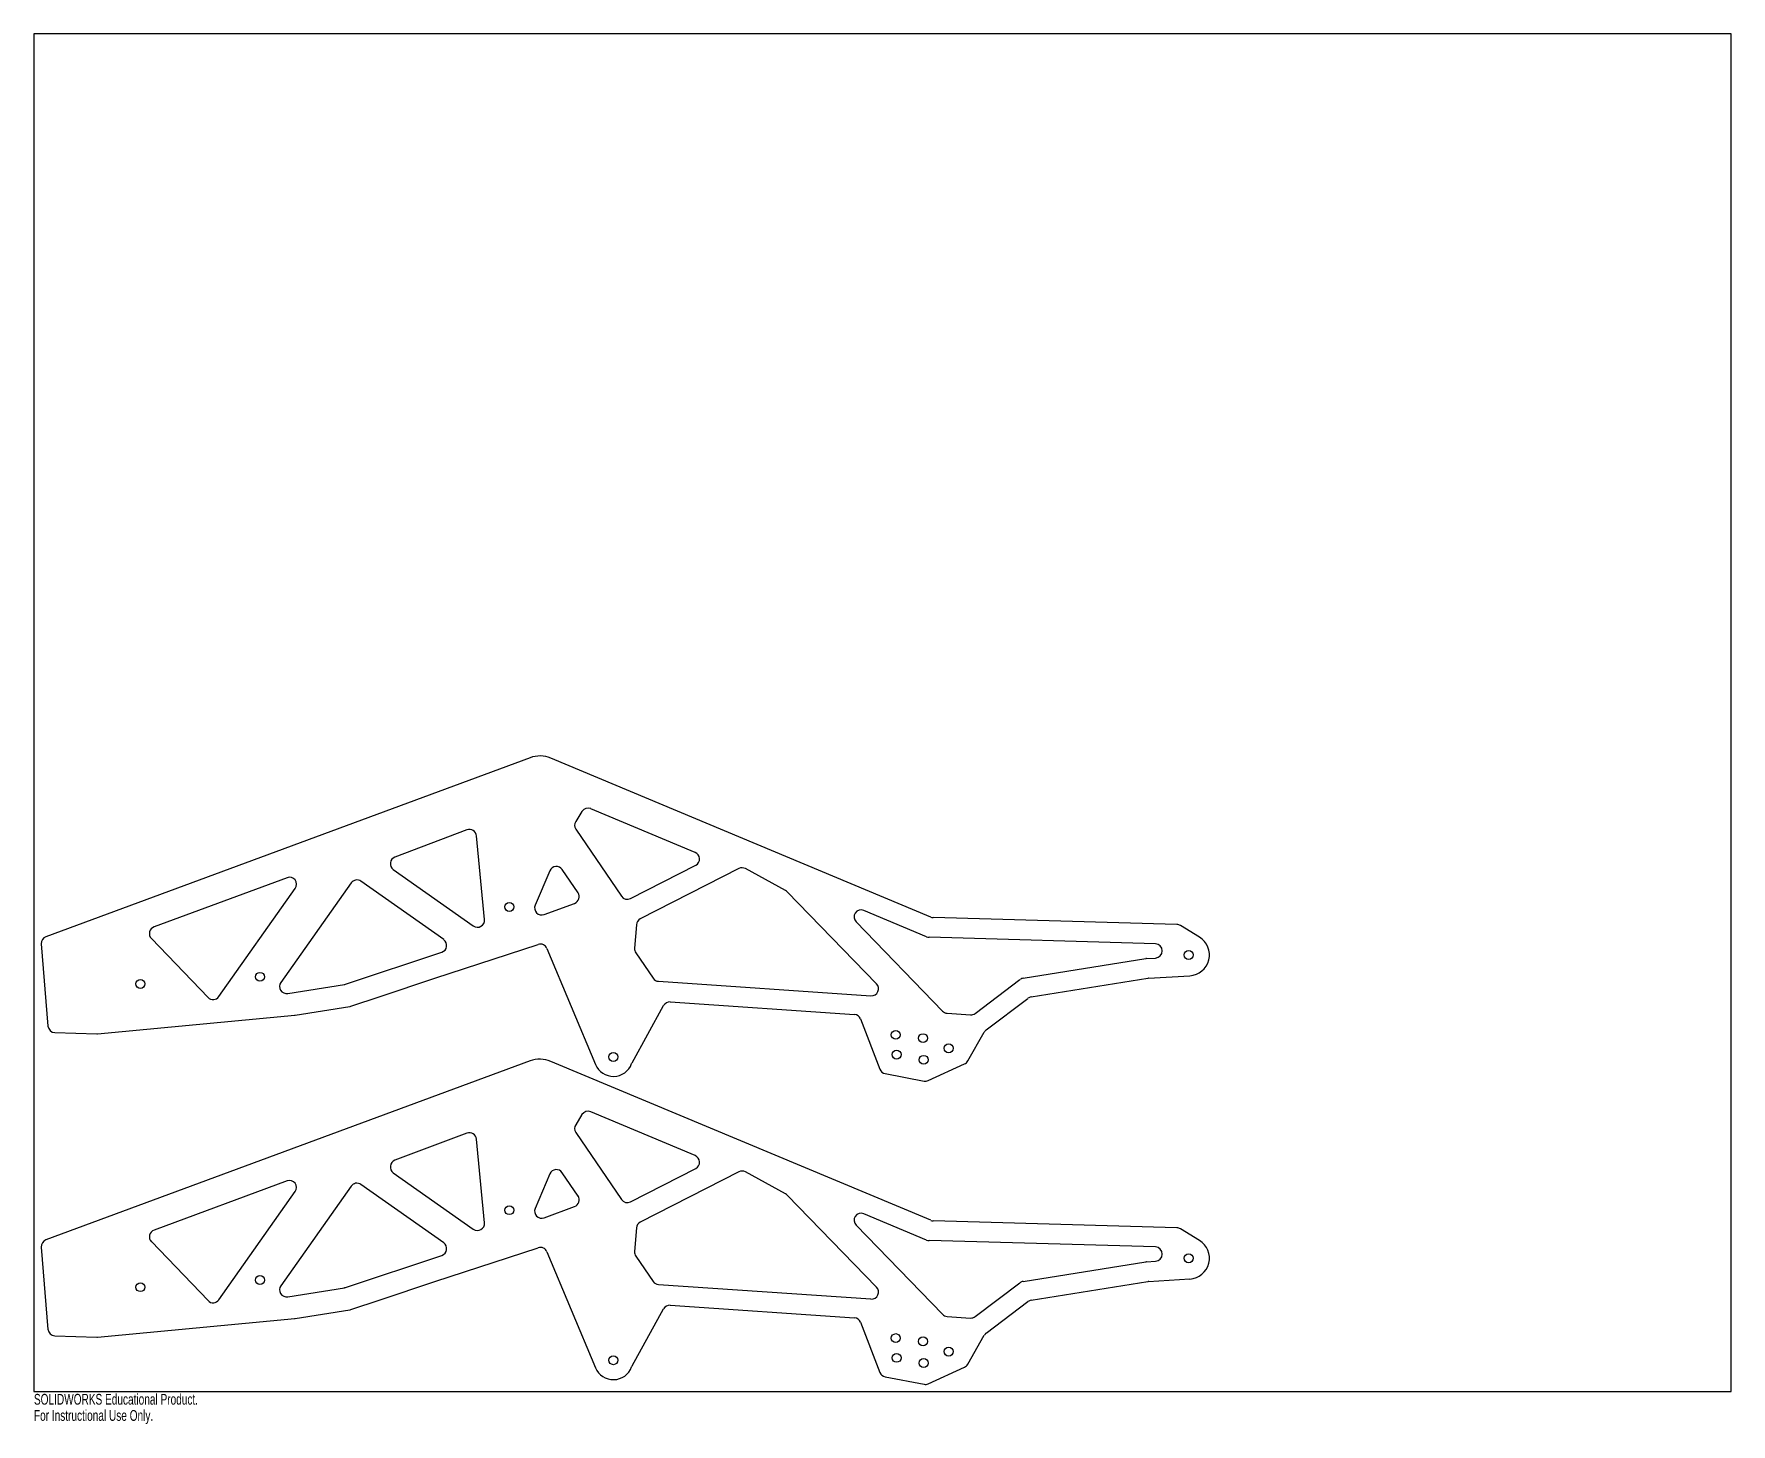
# Model space of a CAD drawing. Header units: inches. Extents: x -15 to 15, y -12.6 to 12.
import ezdxf

# ---------------------------------------------------------------- set-up
doc = ezdxf.new("R2010")
doc.units = ezdxf.units.IN
doc.header["$MEASUREMENT"] = 0
doc.styles.add('SLDTEXTSTYLE0', font='TXT', dxfattribs={"width": 0.7})

msp = doc.modelspace()

# ---------------------------------------------------------------- linework, layer by layer
at = {"color": 7, "linetype": 'Continuous', "lineweight": 25}
for p, q in [((15, 12), (-15, 12)), ((-15, 12), (-15, -12)), ((15, -12), (15, 12)), ((-6.229, -0.794), (-14.789, -3.959)), ((0.853, -3.612), (-5.863, -0.801)), ((-5.312, -1.744), (-5.423, -1.921)), ((-3.311, -2.468), (-5.158, -1.695)), ((-7.346, -2.072), (-8.62, -2.551)), ((-5.42, -2.058), (-4.614, -3.242)), ((-7.037, -3.654), (-7.177, -2.177)), ((-4.454, -3.283), (-3.302, -2.694)), ((-10.526, -2.915), (-12.877, -3.785)), ((-7.757, -4.01), (-9.22, -2.978)), ((-8.648, -2.77), (-7.233, -3.768)), ((-5.88, -2.791), (-6.14, -3.4)), ((-5.381, -3.181), (-5.662, -2.769)), ((-2.54, -2.754), (-4.282, -3.645)), ((-1.713, -3.141), (-2.423, -2.755)), ((-11.729, -5.017), (-10.38, -3.104)), ((-9.394, -3.008), (-10.635, -4.767)), ((-0.106, -4.79), (-1.683, -3.164)), ((-5.982, -3.567), (-5.442, -3.369)), ((0.778, -3.96), (-0.33, -3.496)), ((-4.35, -3.746), (-4.382, -4.162)), ((-0.468, -3.698), (1.06, -5.273)), ((5.205, -3.743), (0.897, -3.621)), ((5.603, -3.967), (5.267, -3.762)), ((-14.871, -4.086), (-14.752, -5.538)), ((-12.924, -3.989), (-11.922, -5.031)), ((-7.913, -4.694), (-6.086, -4.095)), ((-5.932, -4.166), (-5.074, -6.216)), ((4.824, -4.083), (0.822, -3.969)), ((-9.493, -4.798), (-7.789, -4.231)), ((-4.361, -4.242), (-4.054, -4.693)), ((2.486, -4.692), (4.655, -4.346)), ((4.667, -4.345), (4.828, -4.335)), ((4.945, -4.21), (4.945, -4.208)), ((-8.881, -5.016), (-7.913, -4.694)), ((-7.913, -4.694), (-7.913, -4.694)), ((-3.96, -4.747), (-0.204, -5.002)), ((1.638, -5.313), (2.43, -4.716)), ((2.627, -5.024), (4.693, -4.694)), ((4.705, -4.693), (5.433, -4.648)), ((-10.513, -4.962), (-9.513, -4.803)), ((-9.398, -5.188), (-8.881, -5.016)), ((1.833, -5.605), (2.572, -5.048)), ((-13.875, -5.674), (-10.391, -5.347)), ((-10.383, -5.346), (-9.418, -5.193)), ((-4.427, -6.185), (-3.87, -5.176)), ((-3.752, -5.112), (-0.497, -5.333)), ((1.141, -5.31), (1.555, -5.338)), ((-14.631, -5.653), (-13.89, -5.675)), ((-0.388, -5.412), (-0.045, -6.301)), ((1.507, -6.155), (1.799, -5.643)), ((-6.229, -6.154), (-14.789, -9.319)), ((0.853, -8.972), (-5.863, -6.162)), ((0.81, -6.501), (1.451, -6.207)), ((0.048, -6.378), (0.734, -6.51)), ((-5.312, -7.104), (-5.423, -7.282)), ((-3.311, -7.828), (-5.158, -7.055)), ((-7.346, -7.433), (-8.62, -7.911)), ((-5.42, -7.418), (-4.614, -8.603)), ((-7.037, -9.015), (-7.177, -7.538)), ((-4.454, -8.644), (-3.302, -8.055)), ((-10.526, -8.276), (-12.877, -9.145)), ((-9.394, -8.369), (-10.635, -10.127)), ((-7.757, -9.371), (-9.22, -8.339)), ((-8.648, -8.13), (-7.233, -9.129)), ((-5.88, -8.151), (-6.14, -8.761)), ((-5.381, -8.542), (-5.662, -8.13)), ((-2.54, -8.114), (-4.282, -9.006)), ((-1.713, -8.502), (-2.423, -8.116)), ((-11.729, -10.377), (-10.38, -8.465)), ((-0.106, -10.151), (-1.683, -8.525)), ((-5.982, -8.927), (-5.442, -8.73)), ((0.778, -9.32), (-0.33, -8.857)), ((5.205, -9.104), (0.897, -8.982)), ((-4.35, -9.107), (-4.382, -9.523)), ((-0.468, -9.059), (1.06, -10.633)), ((5.603, -9.328), (5.267, -9.122)), ((-14.871, -9.447), (-14.752, -10.899)), ((-12.924, -9.349), (-11.922, -10.392)), ((-9.493, -10.159), (-7.789, -9.592)), ((-7.913, -10.054), (-6.086, -9.456)), ((-5.932, -9.526), (-5.074, -11.577)), ((4.824, -9.443), (0.822, -9.33)), ((4.945, -9.571), (4.945, -9.568)), ((-4.361, -9.603), (-4.054, -10.053)), ((2.486, -10.053), (4.655, -9.707)), ((4.667, -9.705), (4.828, -9.695)), ((-10.513, -10.323), (-9.513, -10.164)), ((-8.881, -10.377), (-7.913, -10.055)), ((-7.913, -10.055), (-7.913, -10.054)), ((-3.96, -10.108), (-0.204, -10.362)), ((1.638, -10.674), (2.43, -10.076)), ((2.627, -10.385), (4.693, -10.055)), ((4.705, -10.054), (5.433, -10.009)), ((-9.398, -10.549), (-8.881, -10.377)), ((-3.752, -10.473), (-0.497, -10.693)), ((1.833, -10.966), (2.572, -10.408)), ((-13.875, -11.035), (-10.391, -10.708)), ((-10.383, -10.707), (-9.418, -10.554)), ((-4.427, -11.545), (-3.87, -10.537)), ((-0.388, -10.773), (-0.045, -11.661)), ((1.141, -10.671), (1.555, -10.699)), ((-14.631, -11.013), (-13.89, -11.035)), ((1.507, -11.516), (1.799, -11.004)), ((0.81, -11.862), (1.451, -11.567)), ((-15, -12), (15, -12)), ((0.048, -11.739), (0.734, -11.871))]:
    msp.add_line(p, q, dxfattribs=at)
for centre in [(-6.596, -3.432), (5.411, -4.281), (-13.118, -4.793), (-11.005, -4.667), (0.234, -5.693), (0.717, -5.751), (0.249, -6.042), (1.169, -5.931), (-4.757, -6.084), (0.727, -6.134), (-6.596, -8.793), (5.411, -9.642), (-13.118, -10.154), (-11.005, -10.027), (0.234, -11.054), (0.717, -11.112), (-4.757, -11.445), (0.249, -11.403), (1.169, -11.292), (0.727, -11.495)]:
    msp.add_circle(centre, 0.0787, dxfattribs=at)
for centre, radius, start, end in [((-6.056, -1.263), 0.5, 67.291, 110.291), ((-5.206, -1.81), 0.125, 67.291, 148.0948), ((-7.302, -2.189), 0.125, 5.4399, 110.5891), ((-5.317, -1.987), 0.125, 148.0948, 214.2445), ((-8.576, -2.668), 0.125, 110.5891, 234.7902), ((-3.359, -2.583), 0.125, 297.0953, 67.291), ((-10.482, -3.032), 0.125, 324.7902, 110.291), ((-9.292, -3.08), 0.125, 54.7902, 144.7902), ((-5.765, -2.84), 0.125, 34.2445, 156.9367), ((-2.483, -2.865), 0.125, 61.4496, 117.0953), ((-5.485, -3.251), 0.125, 290.1318, 34.2445), ((-4.511, -3.172), 0.125, 214.2445, 297.0953), ((-1.773, -3.251), 0.125, 44.1415, 61.4496), ((-6.025, -3.449), 0.125, 156.9367, 290.1318), ((-0.378, -3.611), 0.125, 67.291, 224.1415), ((-12.834, -3.902), 0.125, 110.291, 223.8749), ((-7.161, -3.666), 0.125, 234.7902, 5.4399), ((-4.225, -3.756), 0.125, 117.0953, 175.5199), ((0.901, -3.496), 0.125, 247.291, 268.3765), ((5.201, -3.868), 0.125, 58.5781, 88.3765), ((-14.746, -4.076), 0.125, 110.291, 184.6763), ((-7.829, -4.113), 0.125, 288.4076, 54.7902), ((-6.047, -4.214), 0.125, 22.7022, 108.1499), ((-4.258, -4.172), 0.125, 175.5199, 214.2445), ((0.826, -3.844), 0.125, 247.291, 268.3765), ((4.82, -4.208), 0.125, 0, 88.3765), ((5.411, -4.281), 0.368, 273.498, 58.5781), ((4.675, -4.469), 0.125, 93.498, 99.0646), ((4.82, -4.21), 0.125, 273.498, 0), ((-10.533, -4.839), 0.125, 144.7902, 279.0293), ((-9.533, -4.68), 0.125, 279.0293, 288.4076), ((-3.951, -4.622), 0.125, 214.2445, 266.1217), ((-0.195, -4.877), 0.125, 266.1217, 44.1415), ((2.506, -4.815), 0.125, 99.0646, 127.0437), ((4.713, -4.818), 0.125, 93.498, 99.0646), ((-11.832, -4.945), 0.125, 223.8749, 324.7902), ((2.647, -5.147), 0.125, 99.0646, 127.0437), ((-10.403, -5.223), 0.125, 275.3593, 279.0293), ((-9.438, -5.07), 0.125, 279.0293, 288.4078), ((-3.76, -5.237), 0.125, 86.1217, 151.0604), ((-0.505, -5.457), 0.125, 21.1166, 86.1217), ((1.149, -5.186), 0.125, 224.1415, 266.1217), ((1.563, -5.214), 0.125, 266.1217, 307.0437), ((-14.627, -5.528), 0.125, 184.6763, 268.291), ((-13.887, -5.55), 0.125, 268.291, 275.3593), ((1.908, -5.705), 0.125, 127.0437, 150.2936), ((-6.056, -6.623), 0.5, 67.291, 110.291), ((-4.757, -6.084), 0.343, 202.7022, 339.8337), ((-4.318, -6.245), 0.125, 151.0604, 159.8337), ((1.399, -6.093), 0.125, 294.6605, 330.2936), ((0.071, -6.255), 0.125, 201.1166, 259.124), ((0.758, -6.387), 0.125, 259.124, 294.6605), ((-5.206, -7.17), 0.125, 67.291, 148.0948), ((-7.302, -7.55), 0.125, 5.4399, 110.5891), ((-5.317, -7.348), 0.125, 148.0948, 214.2445), ((-8.576, -8.028), 0.125, 110.5891, 234.7902), ((-5.765, -8.2), 0.125, 34.2445, 156.9367), ((-3.359, -7.944), 0.125, 297.0953, 67.291), ((-10.482, -8.393), 0.125, 324.7902, 110.291), ((-9.292, -8.441), 0.125, 54.7902, 144.7902), ((-2.483, -8.226), 0.125, 61.4496, 117.0953), ((-5.485, -8.612), 0.125, 290.1318, 34.2445), ((-4.511, -8.533), 0.125, 214.2445, 297.0953), ((-1.773, -8.612), 0.125, 44.1415, 61.4496), ((-6.025, -8.81), 0.125, 156.9367, 290.1318), ((-0.378, -8.972), 0.125, 67.291, 224.1415), ((0.901, -8.857), 0.125, 247.291, 268.3765), ((-12.834, -9.263), 0.125, 110.291, 223.8749), ((-7.161, -9.027), 0.125, 234.7902, 5.4399), ((-4.225, -9.117), 0.125, 117.0953, 175.5199), ((5.201, -9.229), 0.125, 58.5781, 88.3765), ((-14.746, -9.436), 0.125, 110.291, 184.6763), ((-7.829, -9.473), 0.125, 288.4076, 54.7902), ((-6.047, -9.575), 0.125, 22.7022, 108.1499), ((-4.258, -9.533), 0.125, 175.5199, 214.2445), ((0.826, -9.205), 0.125, 247.291, 268.3765), ((4.82, -9.568), 0.125, 0, 88.3765), ((4.82, -9.571), 0.125, 273.498, 0), ((5.411, -9.642), 0.368, 273.498, 58.5781), ((4.675, -9.83), 0.125, 93.498, 99.0646), ((-10.533, -10.199), 0.125, 144.7902, 279.0293), ((-9.533, -10.04), 0.125, 279.0293, 288.4076), ((-3.951, -9.983), 0.125, 214.2445, 266.1217), ((-0.195, -10.238), 0.125, 266.1217, 44.1415), ((2.506, -10.176), 0.125, 99.0646, 127.0437), ((4.713, -10.178), 0.125, 93.498, 99.0646), ((-11.832, -10.305), 0.125, 223.8749, 324.7902), ((-3.76, -10.597), 0.125, 86.1217, 151.0604), ((2.647, -10.508), 0.125, 99.0646, 127.0437), ((-10.403, -10.584), 0.125, 275.3593, 279.0293), ((-9.438, -10.43), 0.125, 279.0293, 288.4078), ((-0.505, -10.818), 0.125, 21.1166, 86.1217), ((1.149, -10.546), 0.125, 224.1415, 266.1217), ((1.563, -10.574), 0.125, 266.1217, 307.0437), ((-14.627, -10.888), 0.125, 184.6763, 268.291), ((-13.887, -10.91), 0.125, 268.291, 275.3593), ((1.908, -11.066), 0.125, 127.0437, 150.2936), ((-4.757, -11.445), 0.343, 202.7022, 339.8337), ((-4.318, -11.606), 0.125, 151.0604, 159.8337), ((0.071, -11.616), 0.125, 201.1166, 259.124), ((1.399, -11.454), 0.125, 294.6605, 330.2936), ((0.758, -11.748), 0.125, 259.124, 294.6605)]:
    msp.add_arc(centre, radius, start, end, dxfattribs=at)

# ---------------------------------------------------------------- texts
at = {"color": 7, "linetype": 'Continuous', "char_height": 0.1903, "attachment_point": 1, "style": 'SLDTEXTSTYLE0'}
for s, insert in [('SOLIDWORKS Educational Product.', (-15, -12.04)), ('For Instructional Use Only.', (-15, -12.326))]:
    msp.add_mtext(s, dxfattribs=dict(at, insert=insert))

doc.saveas('drawing.dxf')
